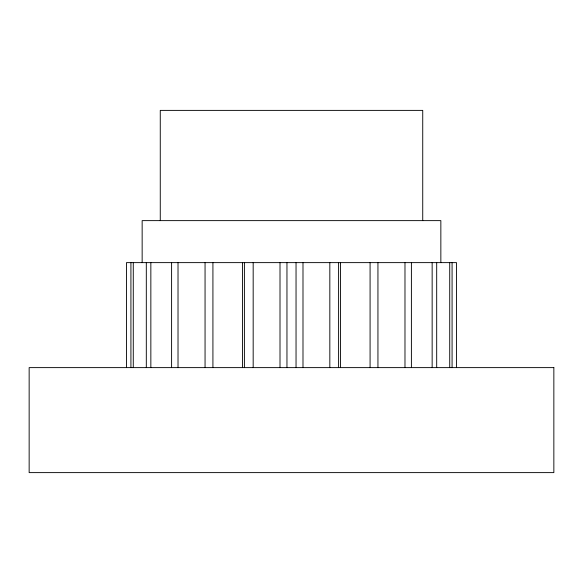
<?xml version="1.0" encoding="UTF-8"?>
<svg xmlns="http://www.w3.org/2000/svg" width="583" height="583" viewBox="0 0 583 583"><rect width="100%" height="100%" fill="white"/><g stroke="black" fill="none" stroke-linecap="round" stroke-linejoin="round"><path stroke-width="0.87" d="M456.525 367.618L456.525 262.627L126.475 262.627L126.475 367.618M452.08 262.627L452.08 367.618M449.726 262.627L449.726 367.618M440.85 262.627L440.85 220.629L142.15 220.629L142.15 262.627M436.689 262.627L436.689 367.618M432.149 262.627L432.149 367.618M422.733 220.629L422.733 110.384L160.267 110.384L160.267 220.629M411.401 262.627L411.401 367.618M404.981 262.627L404.981 367.618M377.944 262.627L377.944 367.618M370.081 262.627L370.081 367.618M340.479 262.627L340.479 367.618M338.599 262.627L338.599 367.618M329.825 262.627L329.825 367.618M302.992 262.627L302.992 367.618M296.04 262.627L296.04 367.618M286.96 262.627L286.96 367.618M280.008 262.627L280.008 367.618M253.175 262.627L253.175 367.618M244.401 262.627L244.401 367.618M242.521 262.627L242.521 367.618M212.919 262.627L212.919 367.618M205.056 262.627L205.056 367.618M178.019 262.627L178.019 367.618M171.599 262.627L171.599 367.618M150.851 262.627L150.851 367.618M146.311 262.627L146.311 367.618M133.274 262.627L133.274 367.618M130.92 262.627L130.92 367.618M553.85 367.618L29.15 367.618L29.15 472.616L553.85 472.616L553.85 367.618"/></g></svg>
